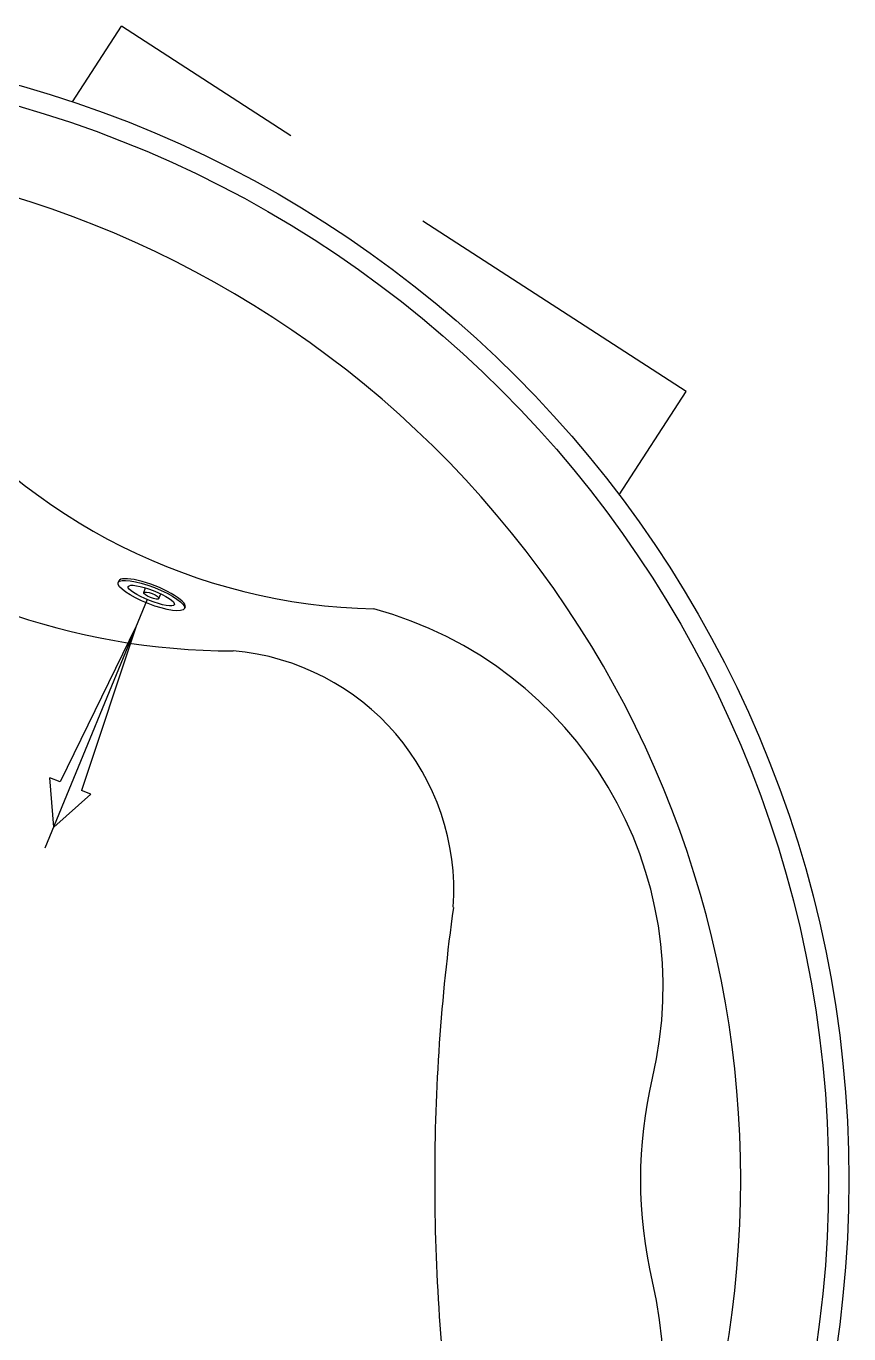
# Model space of a CAD drawing. Header units: millimetres. Extents: x -1237.67 to -1235.86, y 2256.91 to 2258.75.
# Drawn here: x -1236.516 to -1235.861, y 2257.706 to 2258.748 of the extents above; entities that cross this region are included whole.
import ezdxf

# ---------------------------------------------------------------- set-up
doc = ezdxf.new("R2010")
doc.units = ezdxf.units.MM
doc.linetypes.add('CENTER2', pattern=[1.125, 0.75, -0.125, 0.125, -0.125])
doc.linetypes.add('HIDDEN', pattern=[0.375, 0.25, -0.125])
for name, color, linetype in [('CONTOR05', 7, 'Continuous'), ('jacuzzi', 1, 'Continuous'), ('LCOTA02', 1, 'Continuous')]:
    doc.layers.add(name, color=color, linetype=linetype)

# ---------------------------------------------------------------- blocks, each defined once
blk = doc.blocks.new('A$C37FA7AEC')
at = {"layer": 'LCOTA02'}
for p, q in [((1.014, 4.714), (1.226, 4.714)), ((1.226, 2.901), (0.633, 2.901)), ((1.226, 1.813), (0.633, 1.813)), ((1.014, 0), (1.226, 0))]:
    blk.add_line(p, q, dxfattribs=at)
for centre, major_axis, ratio, start_param, end_param in [((1.014, 2.357), (0, 2.357), 0.431953, 6.283185, 9.424778), ((1.226, 2.357), (0, -0.544), 0.461888, -3.141592653589793, 3.141592653589793)]:
    blk.add_ellipse(centre, major_axis=major_axis, ratio=ratio, start_param=start_param, end_param=end_param, dxfattribs=at)
for major_axis, ratio in [((0, 2.357), 0.431953), ((0, 1.646), 0.381644)]:
    blk.add_ellipse((1.226, 2.357), major_axis=major_axis, ratio=ratio, dxfattribs=at)
blk = doc.blocks.new('A$C6134645C')
at = {"layer": 'CONTOR05', "rotation": 179.9999999999999}
blk.add_blockref('A$C37FA7AEC', (2.243, 4.714), dxfattribs=at)
blk = doc.blocks.new('A$C1A68226B')
at = {"layer": 'CONTOR05', "xscale": 0.7, "zscale": 0.7}
blk.add_blockref('A$C6134645C', (0, 0), dxfattribs=at)
blk = doc.blocks.new('A$C5F1265DE')
at = {"layer": 'CONTOR05', "xscale": 0.96, "yscale": 1.2, "zscale": 0.96, "rotation": 180}
blk.add_blockref('A$C1A68226B', (1.51, 5.66), dxfattribs=at)
blk = doc.blocks.new('A$C75192205')
at = {"layer": 'CONTOR05', "xscale": -1}
blk.add_blockref('A$C5F1265DE', (1.51, 0), dxfattribs=at)

msp = doc.modelspace()

# ---------------------------------------------------------------- linework, layer by layer
at = {"layer": 'jacuzzi', "linetype": 'HIDDEN'}
for p, q in [((-1236.4794, 2258.6876), (-1236.4404, 2258.7479)), ((-1235.9905, 2258.457), (-1236.4404, 2258.7479)), ((-1236.0439, 2258.3746), (-1235.9905, 2258.457))]:
    msp.add_line(p, q, dxfattribs=at)
at = {"layer": 'jacuzzi', "linetype": 'CENTER2'}
msp.add_line((-1236.5011, 2258.0934), (-1236.4197, 2258.2916), dxfattribs=at)
at = {"layer": 'jacuzzi'}
for p, q in [((-1236.4285, 2258.2702), (-1236.489, 2258.146)), ((-1236.4285, 2258.2702), (-1236.4721, 2258.1392)), ((-1236.4942, 2258.1099), (-1236.4974, 2258.1494)), ((-1236.489, 2258.146), (-1236.4974, 2258.1494)), ((-1236.4646, 2258.1362), (-1236.4942, 2258.1099)), ((-1236.4646, 2258.1362), (-1236.4721, 2258.1392))]:
    msp.add_line(p, q, dxfattribs=at)
at = {"layer": 'jacuzzi', "color": 3}
msp.add_circle((-1236.7661, 2257.8292), 0.905, dxfattribs=at)
at = {"layer": 'jacuzzi'}
msp.add_circle((-1236.7661, 2257.8292), 0.8889, dxfattribs=at)
for centre, radius, start, end in [((-1236.7661, 2257.8292), 0.8189, 239.0978, 120.9022), ((-1236.2288, 2258.756), 0.4723, 218.1572, 268.7316), ((-1236.3519, 2258.7949), 0.5445, 230.2749, 270.0495), ((-1236.3212, 2257.9826), 0.3122, 346.5773, 74.7769), ((-1236.3673, 2258.0593), 0.1917, 356.0741, 85.2536), ((-1234.609, 2257.8296), 1.5819, 172.1327, 180.0156), ((-1235.6785, 2257.8292), 0.3486, 166.5773, 193.4227), ((-1234.609, 2257.8287), 1.5819, 179.9844, 187.8673), ((-1236.3212, 2257.6758), 0.3122, 285.2231, 13.4227)]:
    msp.add_arc(centre, radius, start, end, dxfattribs=at)

# ---------------------------------------------------------------- block references
at = {"layer": 'jacuzzi', "xscale": -0.01000000000015257, "yscale": 0.01000000000010459, "zscale": 0.009999999999999582, "rotation": 248.6024411239318}
msp.add_blockref('A$C75192205', (-1236.4454, 2258.2984), dxfattribs=at)

doc.saveas('drawing.dxf')
